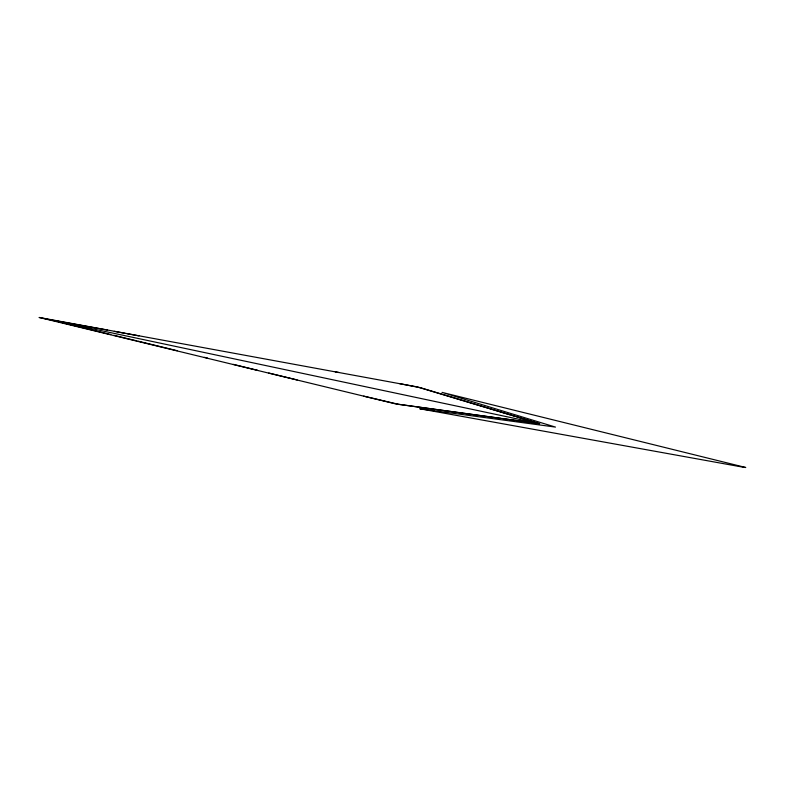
<?xml version="1.0" encoding="UTF-8"?>
<svg xmlns="http://www.w3.org/2000/svg" width="785" height="785" viewBox="0 0 785 785"><rect width="100%" height="100%" fill="white"/><g stroke="black" fill="none" stroke-linecap="round" stroke-linejoin="round"><path stroke-width="1.18" d="M539.638 423.684L395.404 403.843L39.25 317.483L417.208 386.907L539.638 423.684L39.25 317.483M503.048 418.69L526.764 421.938A257.058 11.657 11.9 0 0 530.837 422.477L537.411 423.213L528.482 420.377M500.801 418.385L398.819 404.383L363.681 396.14M335.303 371.854L338.885 372.502M399.437 383.6L420.466 387.721L448.834 396.268A17.447 0.795 11.9 0 0 449.648 396.503L450.659 396.798A75.723 3.434 11.9 0 1 451.453 397.033L463.601 400.742M107.574 330.112L53.596 320.408L66.421 323.714A154.027 6.986 11.9 0 1 69.914 324.558L110.793 334.547M126.954 333.684L139.014 335.882M114.335 331.349L120.919 332.565A78.323 3.552 11.9 0 0 122.813 332.918L125.207 333.36M113.854 335.293L120.596 336.922A46.992 2.129 11.9 0 1 122.175 337.305A50.368 2.286 11.9 0 1 124.216 337.805L126.787 338.453A20.93 0.952 11.9 0 0 128.004 338.747L136.521 340.788M297.142 379.94L268.755 373.022M233.302 364.368L257.755 370.353M137.826 341.102L144.95 342.849A200.734 9.106 11.9 0 0 149.032 343.84L177.233 350.718M204.394 357.332L207.554 358.107M479.851 405.678L481.833 406.237A24.355 1.109 11.9 0 1 482.471 406.424A32.568 1.482 11.9 0 1 482.903 406.551L495.335 410.339M464.475 400.998L479.37 405.531M511.084 415.137L515.166 416.354M495.708 410.447L509.926 414.794M516.628 416.796L527.814 420.181M419.936 408.799L740.019 466.624A31.851 1.442 11.9 0 0 742.424 467.036L745.75 467.507L442.043 392.382L512.046 413.872A129.947 5.897 11.9 0 1 513.625 414.343A161.671 7.33 11.9 0 1 514.744 414.676L555.476 427.089L419.936 408.799"/></g></svg>
